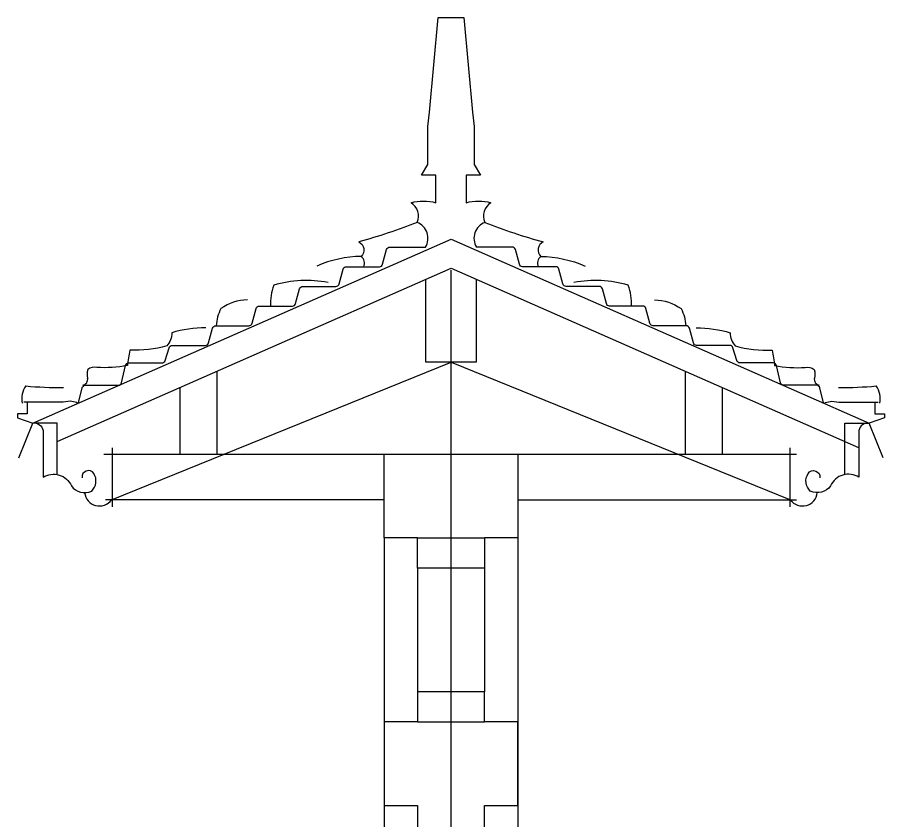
# Model space of a CAD drawing. Header units: metres. Extents: x 11788 to 16684, y 597 to 7347.
# Drawn here: x 13329 to 15921, y 4946 to 7347 of the extents above; entities that cross this region are included whole.
import ezdxf

# ---------------------------------------------------------------- set-up
doc = ezdxf.new("R2010")
doc.units = ezdxf.units.M
for name, color, linetype in [('3', 3, 'Continuous'), ('4', 4, 'Continuous'), ('5', 6, 'Continuous'), ('7', 7, 'Continuous')]:
    doc.layers.add(name, color=color, linetype=linetype)

msp = doc.modelspace()

# ---------------------------------------------------------------- linework, layer by layer
at = {"layer": '3'}
for p, q in [((14625.06, 2201.16), (14625.06, 6591.16)), ((13925.08, 6288.77), (13925.08, 6041.16)), ((15325.04, 6288.77), (15325.04, 6041.16)), ((13815.08, 6240.37), (13815.08, 6041.16)), ((15435.04, 6240.37), (15435.04, 6041.16)), ((13358.16, 6197.08), (13348.33, 6197.08)), ((15891.96, 6197.08), (15901.78, 6197.08)), ((14825.06, 5811.68), (14825.06, 2201.16)), ((14425.06, 5791.16), (14425.06, 2201.16)), ((14525.06, 5791.16), (14725.06, 5791.16)), ((14525.06, 5241.16), (14725.06, 5241.16))]:
    msp.add_line(p, q, dxfattribs=at)
msp.add_lwpolyline([(13610.42, 5904.68), (14625.06, 6316.76), (15639.7, 5904.68)], dxfattribs=at)
at = {"layer": '4'}
for p, q in [((13587.17, 6041.16), (14425.06, 6041.16)), ((13612.44, 6060.43), (13612.44, 5884.16)), ((14825.06, 6041.16), (15657.67, 6041.16)), ((15637.67, 6060.43), (15637.67, 5884.16)), ((14525.06, 5701.16), (14525.06, 5331.16)), ((14725.06, 5701.16), (14725.06, 5331.16))]:
    msp.add_line(p, q, dxfattribs=at)
for points in [[(14523.85, 6734.1, -0.03), (14349.33, 6675.84, -0.53), (14356.22, 6632.26, 0.1), (14224.18, 6603.59, 0.1)], [(14726.26, 6734.1, 0.03), (14900.78, 6675.84, 0.53), (14893.89, 6632.26, -0.1), (15025.93, 6603.59, -0.1)], [(14016.92, 6502.66, 0.15), (13937.55, 6476.23, 0.12), (13923.65, 6425.1)], [(15233.2, 6502.66, -0.15), (15312.57, 6476.23, -0.12), (15326.46, 6425.1)], [(13891.98, 6418.54, 0.08), (13790.56, 6403.86, -0.18), (13775.7, 6364.65, -0.07), (13665.63, 6351.93, 0.02), (13657.79, 6306.25, -0.07), (13566.15, 6300.83, 0.25), (13539.89, 6293.99, 0.16), (13538.75, 6268.9)], [(15358.13, 6418.54, -0.08), (15459.55, 6403.86, 0.18), (15474.41, 6364.65, 0.07), (15584.49, 6351.93, -0.02), (15592.33, 6306.25, 0.07), (15683.96, 6300.83, -0.25), (15710.22, 6293.99, -0.16), (15711.37, 6268.9)], [(13448.01, 5980.75), (13448.01, 6134.16), (13375.06, 6134.16, -0.41), (13406.01, 6112.14), (13406.01, 5972.39, -0.46), (13490.54, 5946.9, 0.37), (13551.14, 5930.97, 0.36), (13557.52, 5983.54, 0.79), (13522.44, 5970.8)], [(15802.11, 5980.75), (15802.11, 6134.16), (15875.06, 6134.16, 0.41), (15844.11, 6112.14), (15844.11, 5972.39, 0.46), (15759.58, 5946.9, -0.37), (15698.97, 5930.97, -0.36), (15692.59, 5983.54, -0.79), (15727.68, 5970.8)]]:
    msp.add_lwpolyline(points, format="xyb", dxfattribs=at)
for points in [[(13375.06, 6134.16), (14625.06, 6684.16), (15875.06, 6134.16)], [(14700.06, 6563.76), (14700.06, 6316.76), (14550.06, 6316.76), (14550.06, 6563.76)]]:
    msp.add_lwpolyline(points, dxfattribs=at)
for points in [[(14425.06, 5791.16), (14425.06, 6041.16), (14825.06, 6041.16), (14825.06, 5791.16), (14725.06, 5791.16), (14725.06, 5701.16), (14525.06, 5701.16), (14525.06, 5791.16)], [(14525.06, 5331.16), (14525.06, 5241.16), (14425.06, 5241.16), (14425.06, 4991.16), (14525.06, 4991.16), (14525.06, 4901.16), (14725.06, 4901.16), (14725.06, 4991.16), (14825.06, 4991.16), (14825.06, 5241.16), (14725.06, 5241.16), (14725.06, 5331.16)]]:
    msp.add_lwpolyline(points, close=True, dxfattribs=at)
for centre, radius, start, end in [((14340.2, 6611.62), 26.13, 336.83, 52.18), ((14909.92, 6611.62), 26.13, 127.82, 203.17), ((14192.47, 6228.76), 331.73, 78.7, 106.98), ((15057.65, 6228.76), 331.73, 73.02, 101.3), ((14254.85, 6487.44), 169.69, 159.8, 181.21), ((14995.27, 6487.44), 169.69, 358.79, 20.2), ((13521.19, 6264.9), 18, 280.55, 12.84), ((15728.92, 6264.9), 18, 167.16, 259.45), ((13410.94, 6207.06), 68.62, 146.17, 191.18), ((13463.37, 7414.56), 1174.42, 264.65, 270.16), ((15786.74, 7414.56), 1174.42, 269.84, 275.35), ((15839.17, 6207.06), 68.62, 348.82, 33.83), ((13574.48, 5931.07), 44.58, 186.31, 323.7), ((15675.63, 5931.07), 44.58, 216.3, 353.69)]:
    msp.add_arc(centre, radius, start, end, dxfattribs=at)
at = {"layer": '5'}
for points in [[(14548.72, 6660.09, 0.47), (14523.85, 6734.1, 0.38), (14505.54, 6792.7, -0.14), (14579.82, 6792.7), (14579.82, 6874.84), (14537.38, 6874.84), (14555.95, 6906.63), (14555.95, 7020.57), (14561.25, 7062.96), (14587.08, 7346.72), (14663.03, 7346.72), (14688.86, 7062.96), (14694.17, 7020.57), (14694.17, 6906.63), (14712.74, 6874.84), (14670.29, 6874.84), (14670.29, 6792.7, -0.14), (14744.57, 6792.7, 0.38), (14726.26, 6734.1, 0.47), (14701.39, 6660.09)], [(13512.08, 6194.45), (13522.68, 6239.49, -0.35), (13532.41, 6247.2), (13630.8, 6247.2, 0.35), (13640.54, 6254.91), (13652.68, 6306.49, -0.35), (13662.41, 6314.2), (13761.3, 6314.2, 0.33), (13770.87, 6321.3), (13782.34, 6359.24, -0.33), (13791.92, 6366.35), (13891.05, 6366.35, 0.34), (13900.71, 6373.75), (13912.5, 6417.69, -0.34), (13922.16, 6425.1), (14021.05, 6425.1, 0.34), (14030.71, 6432.5), (14042.5, 6476.44, -0.34), (14052.16, 6483.84), (14151.05, 6483.84, 0.34), (14160.71, 6491.25), (14172.5, 6535.18, -0.34), (14182.16, 6542.59), (14281.05, 6542.59, 0.34), (14290.71, 6550), (14302.5, 6593.93, -0.34), (14312.16, 6601.34), (14411.05, 6601.34, 0.34), (14420.71, 6608.75), (14432.5, 6652.68, -0.34), (14442.16, 6660.09), (14548.72, 6660.09)], [(15738.04, 6194.45), (15727.44, 6239.49, 0.35), (15717.7, 6247.2), (15619.31, 6247.2, -0.35), (15609.58, 6254.91), (15597.44, 6306.49, 0.35), (15587.7, 6314.2), (15488.82, 6314.2, -0.33), (15479.24, 6321.3), (15467.77, 6359.24, 0.33), (15458.2, 6366.35), (15359.06, 6366.35, -0.34), (15349.4, 6373.75), (15337.61, 6417.69, 0.34), (15327.95, 6425.1), (15229.06, 6425.1, -0.34), (15219.4, 6432.5), (15207.61, 6476.44, 0.34), (15197.95, 6483.84), (15099.06, 6483.84, -0.34), (15089.4, 6491.25), (15077.61, 6535.18, 0.34), (15067.95, 6542.59), (14969.06, 6542.59, -0.34), (14959.4, 6550), (14947.61, 6593.93, 0.34), (14937.95, 6601.34), (14839.06, 6601.34, -0.34), (14829.4, 6608.75), (14817.61, 6652.68, 0.34), (14807.95, 6660.09), (14701.39, 6660.09)]]:
    msp.add_lwpolyline(points, format="xyb", dxfattribs=at)
for points in [[(13507.5, 6192.44), (13507.18, 6195.54), (13487.21, 6200.15), (13465.7, 6197.08), (13358.16, 6197.08), (13358.16, 6161.79), (13328.97, 6161.79), (13328.97, 6149.51), (13375.06, 6134.16)], [(15742.62, 6192.44), (15742.93, 6195.54), (15762.9, 6200.15), (15784.41, 6197.08), (15891.96, 6197.08), (15891.96, 6161.79), (15921.15, 6161.79), (15921.15, 6149.51), (15875.06, 6134.16)], [(13333.57, 6030.58), (13375.06, 6134.16)], [(15916.54, 6030.58), (15875.06, 6134.16)]]:
    msp.add_lwpolyline(points, dxfattribs=at)
at = {"layer": '7'}
for p, q in [((14425.06, 5904.68), (13592.44, 5904.68)), ((14825.06, 5904.68), (15657.67, 5904.68))]:
    msp.add_line(p, q, dxfattribs=at)
msp.add_lwpolyline([(13448.01, 6078.86), (14625.06, 6596.76), (15842.84, 6060.94)], dxfattribs=at)

doc.saveas('drawing.dxf')
